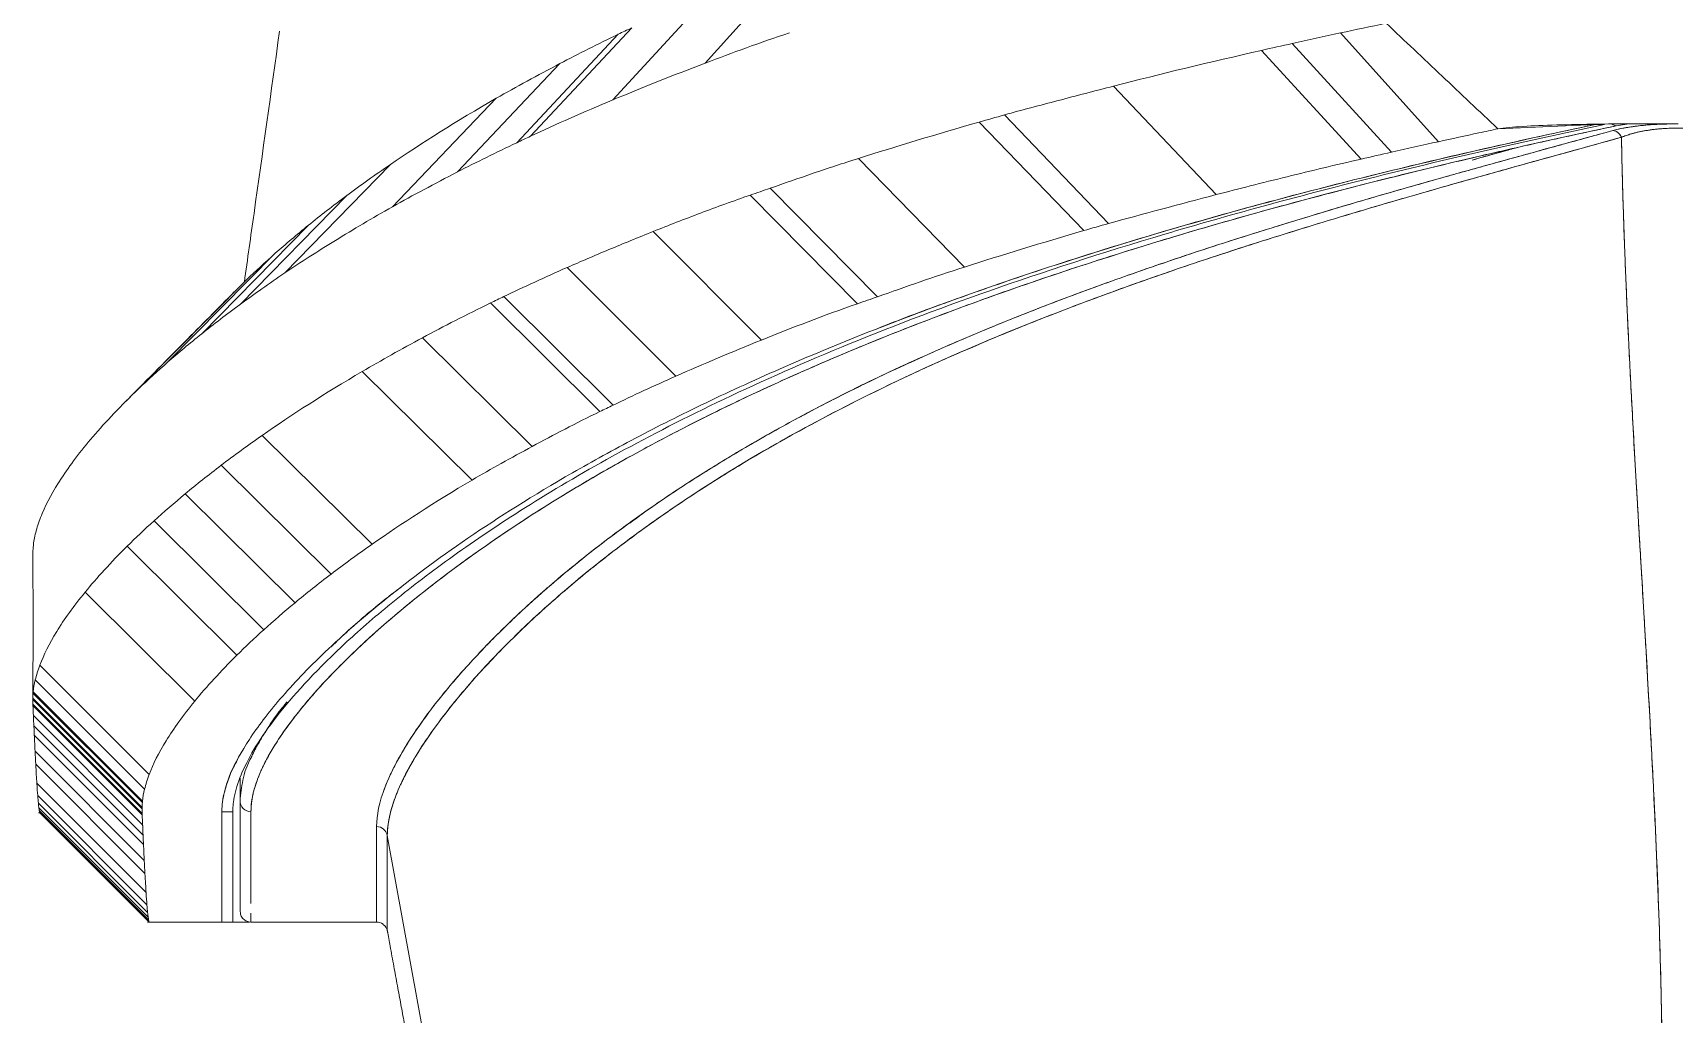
# Model space of a CAD drawing. Header units: millimetres. Extents: x 744 to 5705, y 930 to 4879.
# Drawn here: x 4253.2 to 4478.6, y 3546.9 to 3681.6 of the extents above; entities that cross this region are included whole.
import ezdxf

# ---------------------------------------------------------------- set-up
doc = ezdxf.new("R2010")
doc.units = ezdxf.units.MM
doc.header["$MEASUREMENT"] = 0

msp = doc.modelspace()

# ---------------------------------------------------------------- linework, layer by layer
at = {"color": 7, "linetype": 'Continuous', "lineweight": 15, "true_color": 0xffffff}
for p, q in [((4345.54, 3677.47), (4358.95, 3692.35)), ((4332.83, 3672.41), (4346.51, 3687.29)), ((4319.65, 3666.54), (4333.59, 3681.43)), ((4321.53, 3667.43), (4335.43, 3682.3)), ((4446.25, 3666.68), (4432.76, 3681.61)), ((4435.61, 3664.29), (4421.92, 3679.21)), ((4439.76, 3665.24), (4426.15, 3680.16)), ((4311.49, 3662.52), (4325.57, 3677.4)), ((4302.58, 3657.75), (4316.83, 3672.64)), ((4415.72, 3659.41), (4401.62, 3674.31)), ((4400.91, 3655.44), (4386.62, 3670.36)), ((4397.51, 3654.48), (4383.17, 3669.38)), ((4454.39, 3668.45), (4467.81, 3669.06)), ((4467.81, 3669.05), (4469.03, 3669.05)), ((4470.64, 3668.86), (4472.4, 3669.12)), ((4472.19, 3669.12), (4470.64, 3668.86)), ((4287.79, 3648.66), (4302.29, 3663.56)), ((4381.13, 3649.47), (4366.57, 3664.38)), ((4281.7, 3644.38), (4296.29, 3659.28)), ((4366.46, 3644.44), (4351.72, 3659.35)), ((4369.19, 3645.39), (4354.44, 3660.29)), ((4276.37, 3640.3), (4291.04, 3655.22)), ((4353.26, 3639.45), (4338.39, 3654.36)), ((4271.74, 3636.44), (4286.48, 3651.36)), ((4267.74, 3632.79), (4282.54, 3647.72)), ((4341.51, 3634.5), (4326.56, 3649.41)), ((4332.88, 3630.51), (4317.87, 3645.42)), ((4331.05, 3629.63), (4316.04, 3644.54)), ((4321.78, 3624.85), (4306.71, 3639.76)), ((4313.51, 3620.23), (4298.43, 3635.14)), ((4299.79, 3611.43), (4284.69, 3626.36)), ((4294.14, 3607.31), (4279.04, 3622.25)), ((4289.2, 3603.39), (4274.11, 3618.34)), ((4284.91, 3599.68), (4269.83, 3614.64)), ((4281.22, 3596.19), (4266.14, 3611.15)), ((4275.42, 3589.88), (4260.37, 3604.85)), ((4269.16, 3579.82), (4254.14, 3594.81)), ((4268.24, 3576.15), (4253.23, 3591.15)), ((4268.53, 3577.8), (4253.51, 3592.79)), ((4268.18, 3575.28), (4253.18, 3590.28)), ((4268.18, 3575.09), (4253.18, 3590.09)), ((4268.2, 3574.45), (4253.2, 3589.44)), ((4268.2, 3574.27), (4253.2, 3589.26)), ((4268.22, 3575.95), (4253.21, 3590.94)), ((4268.26, 3572.9), (4253.26, 3587.89)), ((4268.32, 3571.49), (4253.32, 3586.48)), ((4268.38, 3570.21), (4253.38, 3585.21)), ((4268.48, 3568.02), (4253.48, 3583.02)), ((4283.64, 3583.07), (4283.64, 3583)), ((4283.64, 3583), (4283.64, 3583.07)), ((4268.58, 3566.23), (4253.58, 3581.23)), ((4304.21, 3579.42), (4304.34, 3579.77)), ((4304.32, 3579.71), (4304.24, 3579.48)), ((4268.73, 3563.61), (4253.73, 3578.61)), ((4281.64, 3579.31), (4281.64, 3576.37)), ((4268.85, 3561.92), (4253.85, 3576.92)), ((4268.94, 3560.86), (4253.94, 3575.86)), ((4269.02, 3560.21), (4254.02, 3575.21)), ((4281.64, 3561.04), (4281.64, 3576.19)), ((4254.14, 3574.55), (4253.94, 3574.55)), ((4269.07, 3559.84), (4254.07, 3574.84)), ((4269.11, 3559.65), (4254.11, 3574.65)), ((4269.14, 3559.55), (4254.14, 3574.55)), ((4280.64, 3574.7), (4279.14, 3574.7)), ((4280.64, 3574.7), (4280.64, 3559.54)), ((4281.64, 3574.07), (4281.64, 3561.04)), ((4283.14, 3574.7), (4283.14, 3562.08)), ((4301.86, 3571.42), (4325.63, 3440.47)), ((4269.14, 3559.55), (4268.94, 3559.55)), ((4279.14, 3559.55), (4269.14, 3559.55)), ((4278.91, 3559.55), (4279.26, 3559.55)), ((4282.96, 3559.54), (4280.64, 3559.54)), ((4281.64, 3561.04), (4281.69, 3560.76)), ((4282.86, 3559.6), (4283.14, 3559.54)), ((4283.14, 3560.77), (4283.14, 3559.57)), ((4300.39, 3559.54), (4283.14, 3559.54)), ((4301.87, 3558.32), (4301.9, 3558.11))]:
    msp.add_line(p, q, dxfattribs=at)
for centre, radius, start, end in [((4470.79, 3670.02), 1.17, 232.8658, 262.9994), ((4470.79, 3670.02), 1.17, 233.6338, 263.0222), ((4470, 3666.76), 1.46, 20.7777, 82.8137), ((4283.14, 3576.2), 1.5, 180.0267, 270.0267), ((4300.39, 3571.15), 1.5, 10.4644, 90.0158), ((4300.39, 3558.04), 1.5, 53.8921, 89.9996)]:
    msp.add_arc(centre, radius, start, end, dxfattribs=at)
for points, knots in [([(4287.07, 3681.84), (4285.9, 3673.5), (4284.29, 3662.03), (4282.67, 3650.56), (4282.23, 3647.41)], [0, 0, 0, 0, 0.726206, 1, 1, 1, 1]), ([(4439.05, 3682.94), (4441.6, 3680.53), (4444.16, 3678.11), (4446.72, 3675.69), (4449.27, 3673.28), (4451.83, 3670.86), (4454.39, 3668.45)], [0, 0, 0, 0, 0.01077667, 0.01077667, 0.01077667, 0.02155335, 0.02155335, 0.02155335, 0.02155335]), ([(4386.62, 3670.36), (4389.02, 3671.02), (4391.48, 3671.67), (4396.48, 3672.98), (4399.03, 3673.64), (4401.62, 3674.31)], [0, 0, 0, 0, 0.5, 0.5, 1, 1, 1, 1]), ([(4279.14, 3574.7), (4279.14, 3574.7), (4279.14, 3574.7), (4279.14, 3574.7), (4279.14, 3574.84), (4279.14, 3574.98), (4279.15, 3575.12), (4279.16, 3575.41), (4279.19, 3575.7), (4279.23, 3576), (4279.38, 3577.19), (4279.75, 3578.49), (4280.35, 3579.93), (4280.96, 3581.36), (4281.81, 3582.93), (4282.93, 3584.63), (4284.05, 3586.34), (4285.45, 3588.19), (4287.17, 3590.19), (4288.89, 3592.19), (4290.93, 3594.34), (4293.35, 3596.64), (4295.76, 3598.95), (4298.55, 3601.4), (4301.79, 3604.01), (4305.03, 3606.61), (4308.72, 3609.36), (4312.93, 3612.24), (4317.15, 3615.12), (4321.91, 3618.12), (4327.32, 3621.23), (4330.03, 3622.79), (4332.89, 3624.37), (4335.94, 3625.97), (4338.99, 3627.58), (4342.22, 3629.2), (4345.65, 3630.84), (4352.51, 3634.13), (4360.16, 3637.49), (4368.79, 3640.87), (4373.1, 3642.56), (4377.66, 3644.26), (4382.48, 3645.97), (4387.3, 3647.67), (4392.39, 3649.37), (4397.76, 3651.07), (4403.13, 3652.77), (4408.79, 3654.46), (4414.75, 3656.15), (4420.7, 3657.83), (4426.96, 3659.5), (4433.53, 3661.16), (4440.09, 3662.81), (4446.97, 3664.45), (4454.14, 3666.07), (4458.58, 3667.07), (4463.15, 3668.07), (4467.81, 3669.05)], [14.645306, 14.645306, 14.645306, 14.645306, 14.771973, 14.771973, 14.771973, 24.418708, 24.418708, 24.418708, 43.712179, 43.712179, 43.712179, 120.88606, 120.88606, 120.88606, 198.059941, 198.059941, 198.059941, 275.233822, 275.233822, 275.233822, 352.407703, 352.407703, 352.407703, 429.581585, 429.581585, 429.581585, 506.755466, 506.755466, 506.755466, 583.929347, 583.929347, 583.929347, 622.516288, 622.516288, 622.516288, 661.103228, 661.103228, 661.103228, 738.27711, 738.27711, 738.27711, 776.86405, 776.86405, 776.86405, 815.450991, 815.450991, 815.450991, 854.037931, 854.037931, 854.037931, 892.624872, 892.624872, 892.624872, 931.211813, 931.211813, 931.211813, 955.153448, 955.153448, 955.153448, 955.153448]), ([(4469.03, 3669.05), (4463.31, 3667.84), (4457.75, 3666.62), (4446.98, 3664.15), (4441.77, 3662.9), (4426.66, 3659.12), (4417.31, 3656.56), (4399.96, 3651.41), (4391.97, 3648.81), (4377.23, 3643.63), (4370.47, 3641.04), (4358.03, 3635.91), (4352.35, 3633.37), (4341.91, 3628.36), (4337.16, 3625.9), (4328.43, 3621.09), (4324.47, 3618.74), (4317.22, 3614.17), (4313.94, 3611.96), (4307.97, 3607.69), (4305.28, 3605.63), (4300.41, 3601.68), (4298.23, 3599.8), (4292.38, 3594.4), (4289.37, 3591.15), (4284.77, 3585.36), (4283.17, 3582.81), (4281.62, 3579.45), (4281.25, 3578.4), (4280.88, 3576.94), (4280.74, 3576.23), (4280.68, 3575.56), (4280.65, 3575.12), (4280.64, 3574.91), (4280.64, 3574.7)], [0, 0, 0, 0, 0.03125, 0.03125, 0.0625, 0.0625, 0.125, 0.125, 0.1875, 0.1875, 0.25, 0.25, 0.3125, 0.3125, 0.375, 0.375, 0.4375, 0.4375, 0.5, 0.5, 0.5625, 0.5625, 0.625, 0.625, 0.75, 0.75, 0.875, 0.875, 0.9375, 0.9375, 0.96875, 0.984375, 0.984375, 1, 1, 1, 1]), ([(4470.64, 3668.86), (4464.87, 3667.64), (4459.29, 3666.4), (4448.49, 3663.92), (4443.28, 3662.66), (4428.22, 3658.88), (4418.92, 3656.33), (4393.07, 3648.6), (4378.53, 3643.38), (4364.51, 3637.56), (4362.99, 3636.92), (4360.01, 3635.63), (4358.55, 3634.99), (4354.29, 3633.08), (4351.57, 3631.82), (4343.79, 3628.06), (4339.08, 3625.61), (4330.45, 3620.82), (4326.54, 3618.49), (4319.39, 3613.97), (4316.15, 3611.77), (4307.31, 3605.42), (4302.57, 3601.5), (4294.84, 3594.36), (4291.85, 3591.13), (4287.27, 3585.36), (4285.67, 3582.82), (4284.38, 3580.01), (4284.16, 3579.47), (4283.78, 3578.42), (4283.62, 3577.92), (4283.25, 3576.45), (4283.14, 3575.54), (4283.14, 3574.7)], [0, 0, 0, 0, 29.40709, 29.40709, 58.81418, 58.81418, 117.62836, 117.62836, 235.256721, 235.256721, 249.960266, 249.960266, 264.663811, 264.663811, 294.070901, 294.070901, 352.885081, 352.885081, 411.699262, 411.699262, 470.513442, 470.513442, 588.141802, 588.141802, 705.770163, 705.770163, 823.398523, 823.398523, 852.805613, 852.805613, 882.212703, 882.212703, 941.026884, 941.026884, 941.026884, 941.026884]), ([(4470.64, 3668.86), (4470.13, 3668.75), (4469.1, 3668.53), (4467.56, 3668.2), (4466.03, 3667.87), (4464.51, 3667.54), (4463.01, 3667.21), (4461.51, 3666.88), (4460.02, 3666.55), (4458.55, 3666.22), (4457.08, 3665.89), (4455.62, 3665.56), (4454.18, 3665.23), (4452.74, 3664.9), (4448.74, 3663.96), (4442.3, 3662.42), (4433.76, 3660.27), (4425.61, 3658.12), (4417.92, 3655.99), (4410.58, 3653.85), (4401.46, 3651.07), (4390.82, 3647.59), (4379.4, 3643.51), (4369, 3639.46), (4359.78, 3635.58), (4351.35, 3631.74), (4343.84, 3628.07), (4336.97, 3624.46), (4328.76, 3619.87), (4321.66, 3615.47), (4315.5, 3611.31), (4311.33, 3608.32), (4307.51, 3605.42), (4304.08, 3602.66), (4300.95, 3599.98), (4297.23, 3596.61), (4293.23, 3592.61), (4290.11, 3589), (4288.05, 3586.29), (4286.73, 3584.37), (4285.61, 3582.53), (4284.89, 3581.13), (4284.43, 3580.12), (4284.16, 3579.46), (4283.92, 3578.82), (4283.71, 3578.19), (4283.53, 3577.57), (4283.39, 3576.97), (4283.28, 3576.38), (4283.2, 3575.81), (4283.15, 3575.24), (4283.14, 3574.88), (4283.14, 3574.7)], [0, 0, 0, 0, 0.00284, 0.005676, 0.008509, 0.011338, 0.014163, 0.016984, 0.019802, 0.022616, 0.025427, 0.028234, 0.031037, 0.033837, 0.036634, 0.054573, 0.072528, 0.090064, 0.107676, 0.124817, 0.142103, 0.175154, 0.208907, 0.240686, 0.273264, 0.30401, 0.335584, 0.365535, 0.396308, 0.455809, 0.484732, 0.514496, 0.543315, 0.572877, 0.601599, 0.631153, 0.688585, 0.748878, 0.778443, 0.808587, 0.839367, 0.870839, 0.883354, 0.89595, 0.90863, 0.921397, 0.934254, 0.947205, 0.960252, 0.973398, 0.986646, 1, 1, 1, 1]), ([(4300.39, 3572.65), (4300.39, 3574.2), (4300.75, 3576), (4302.38, 3580.21), (4303.65, 3582.62), (4306.42, 3586.79), (4307.49, 3588.27), (4309.35, 3590.63), (4310.02, 3591.45), (4311.43, 3593.12), (4312.19, 3593.98), (4314.6, 3596.63), (4316.4, 3598.5), (4320.46, 3602.42), (4322.71, 3604.47), (4327.77, 3608.76), (4330.57, 3610.99), (4336.83, 3615.61), (4340.29, 3618.01), (4346.07, 3621.71), (4348.1, 3622.96), (4352.38, 3625.49), (4354.64, 3626.77), (4361.74, 3630.65), (4366.95, 3633.28), (4378.46, 3638.59), (4384.78, 3641.27), (4395.2, 3645.31), (4398.83, 3646.65), (4406.43, 3649.35), (4410.39, 3650.7), (4418.63, 3653.39), (4422.92, 3654.74), (4431.79, 3657.43), (4436.36, 3658.78), (4445.75, 3661.47), (4450.56, 3662.81), (4460.31, 3665.51), (4465.25, 3666.85), (4470.18, 3668.21)], [0, 0, 0, 0, 0.125, 0.125, 0.25, 0.25, 0.3125, 0.3125, 0.34375, 0.34375, 0.375, 0.375, 0.4375, 0.4375, 0.5, 0.5, 0.5625, 0.5625, 0.625, 0.625, 0.65625, 0.65625, 0.6875, 0.6875, 0.75, 0.75, 0.8125, 0.8125, 0.84375, 0.84375, 0.875, 0.875, 0.90625, 0.90625, 0.9375, 0.9375, 0.96875, 0.96875, 1, 1, 1, 1]), ([(4301.29, 3577.34), (4301.3, 3577.38), (4301.48, 3577.97), (4302.03, 3579.26), (4302.96, 3581.2), (4304.13, 3583.27), (4305.52, 3585.47), (4307.1, 3587.73), (4308.84, 3590.01), (4310.69, 3592.26), (4312.76, 3594.64), (4314.63, 3596.64), (4316.16, 3598.22), (4317.2, 3599.26), (4318.27, 3600.31), (4319.38, 3601.37), (4320.51, 3602.43), (4321.67, 3603.49), (4322.87, 3604.56), (4324.96, 3606.39), (4328.12, 3609.03), (4332.69, 3612.59), (4337.81, 3616.3), (4343.59, 3620.17), (4350.1, 3624.2), (4357.46, 3628.38), (4365.79, 3632.7), (4374.3, 3636.72), (4382.82, 3640.42), (4391.05, 3643.74), (4400.05, 3647.12), (4409.9, 3650.56), (4419.62, 3653.72), (4429.05, 3656.62), (4437.89, 3659.22), (4445.09, 3661.28), (4450.36, 3662.75), (4453.57, 3663.64), (4456.83, 3664.54), (4460.07, 3665.43), (4463.34, 3666.33), (4466.7, 3667.25), (4468.98, 3667.88), (4470.18, 3668.21)], [0, 0, 0, 0, 0.002552, 0.04301, 0.082879, 0.121659, 0.159448, 0.198168, 0.231457, 0.263806, 0.295284, 0.328878, 0.341886, 0.35473, 0.367415, 0.379943, 0.392319, 0.404545, 0.416625, 0.428562, 0.465821, 0.50227, 0.539621, 0.57697, 0.614692, 0.653215, 0.691616, 0.73098, 0.759403, 0.788179, 0.817256, 0.846856, 0.876988, 0.899125, 0.922024, 0.944831, 0.952592, 0.960519, 0.968071, 0.97608, 0.983711, 0.991444, 1, 1, 1, 1]), ([(4467.81, 3669.06), (4462.68, 3667.95), (4452.4, 3665.74), (4438.06, 3662.34), (4424.55, 3658.89), (4411.92, 3655.4), (4400.23, 3651.9), (4389.39, 3648.4), (4379.45, 3644.92), (4372.7, 3642.44), (4369.44, 3641.13), (4369.03, 3640.96)], [0, 0, 0, 0, 0.123661, 0.247321, 0.370987, 0.49464, 0.618305, 0.739758, 0.861209, 0.98266, 1, 1, 1, 1]), ([(4454.39, 3668.45), (4453.52, 3668.26), (4450.78, 3667.67), (4448.08, 3667.08), (4446.25, 3666.68)], [5.203369, 5.203369, 5.203369, 5.203369, 9.745898, 19.550461, 19.550461, 19.550461, 19.550461]), ([(4454.39, 3668.45), (4455.33, 3668.58), (4456.49, 3668.68), (4459.2, 3668.86), (4460.74, 3668.93), (4464.23, 3669.03), (4466.1, 3669.07), (4470.04, 3669.12), (4472.11, 3669.13), (4475.92, 3669.13), (4477.54, 3669.12), (4479.15, 3669.11)], [0, 0, 0, 0, 3.304912, 3.304912, 6.609825, 6.609825, 9.914737, 9.914737, 13.219649, 13.219649, 15.68621, 15.68621, 15.68621, 15.68621]), ([(4478.01, 3669.11), (4477.44, 3669.1), (4475.91, 3669.07), (4473.75, 3668.87), (4471.67, 3668.58), (4470.68, 3668.33), (4470.18, 3668.21)], [0, 0, 0, 0, 0.167284, 0.449259, 0.723616, 1, 1, 1, 1]), ([(4470.18, 3668.21), (4470.66, 3668.33), (4471.62, 3668.56), (4473.65, 3668.86), (4475.84, 3669.07), (4477.43, 3669.1), (4478.05, 3669.11)], [0, 0, 0, 0, 0.264773, 0.53605, 0.818432, 1, 1, 1, 1]), ([(4470.18, 3668.21), (4470.3, 3668.2), (4470.42, 3668.17), (4470.66, 3668.08), (4470.77, 3668.01), (4470.98, 3667.84), (4471.08, 3667.74), (4471.24, 3667.52), (4471.31, 3667.4), (4471.36, 3667.28)], [0, 0, 0, 0, 0.25, 0.25, 0.5, 0.5, 0.75, 0.75, 1, 1, 1, 1]), ([(4486.95, 3667.28), (4486.94, 3667.28), (4486.93, 3667.29), (4486.92, 3667.29), (4486.9, 3667.3), (4486.86, 3667.32), (4486.77, 3667.36), (4486.69, 3667.39), (4486.53, 3667.45), (4486.42, 3667.49), (4486.07, 3667.61), (4485.83, 3667.69), (4485.3, 3667.84), (4485.02, 3667.91), (4484.42, 3668.05), (4484.1, 3668.11), (4483.44, 3668.23), (4483.09, 3668.28), (4482.37, 3668.37), (4481.99, 3668.42), (4481.21, 3668.48), (4480.81, 3668.51), (4479.99, 3668.54), (4479.57, 3668.55), (4478.75, 3668.55), (4478.34, 3668.54), (4477.52, 3668.51), (4477.12, 3668.48), (4476.34, 3668.42), (4475.96, 3668.38), (4475.23, 3668.28), (4474.88, 3668.23), (4473.88, 3668.05), (4473.29, 3667.92), (4472.49, 3667.69), (4472.24, 3667.61), (4471.89, 3667.49), (4471.78, 3667.45), (4471.62, 3667.39), (4471.54, 3667.36), (4471.45, 3667.32), (4471.41, 3667.3), (4471.39, 3667.29), (4471.38, 3667.29), (4471.37, 3667.28), (4471.36, 3667.28)], [0, 0, 0, 0, 0.001953, 0.001953, 0.003906, 0.007812, 0.015625, 0.03125, 0.03125, 0.0625, 0.0625, 0.125, 0.125, 0.1875, 0.1875, 0.25, 0.25, 0.3125, 0.3125, 0.375, 0.375, 0.4375, 0.4375, 0.5, 0.5, 0.5625, 0.5625, 0.625, 0.625, 0.6875, 0.6875, 0.75, 0.75, 0.875, 0.875, 0.9375, 0.9375, 0.96875, 0.96875, 0.984375, 0.992187, 0.996094, 0.998047, 0.998047, 1, 1, 1, 1]), ([(4486.95, 3667.28), (4486.88, 3667.31), (4486.76, 3667.36), (4486.57, 3667.43), (4486.39, 3667.5), (4486.2, 3667.57), (4486.01, 3667.63), (4485.83, 3667.69), (4485.44, 3667.8), (4484.82, 3667.96), (4483.87, 3668.16), (4482.84, 3668.32), (4481.67, 3668.45), (4480.44, 3668.53), (4479.15, 3668.56), (4477.86, 3668.53), (4476.62, 3668.45), (4475.46, 3668.32), (4474.43, 3668.16), (4473.49, 3667.96), (4472.82, 3667.79), (4472.34, 3667.64), (4472.01, 3667.53), (4471.68, 3667.41), (4471.47, 3667.33), (4471.36, 3667.28)], [0, 0, 0, 0, 0.019671, 0.038592, 0.056742, 0.074102, 0.090654, 0.106378, 0.12126, 0.187109, 0.246578, 0.312271, 0.373368, 0.437831, 0.500446, 0.563008, 0.627465, 0.688485, 0.754169, 0.813275, 0.878747, 0.90534, 0.934479, 0.966066, 1, 1, 1, 1]), ([(4301.86, 3571.42), (4301.86, 3572.98), (4302.23, 3574.78), (4303.85, 3579), (4305.12, 3581.41), (4307.89, 3585.58), (4308.96, 3587.07), (4310.82, 3589.43), (4311.48, 3590.25), (4312.9, 3591.92), (4313.65, 3592.79), (4316.06, 3595.44), (4317.86, 3597.31), (4321.91, 3601.24), (4324.17, 3603.29), (4329.22, 3607.59), (4332.02, 3609.82), (4338.26, 3614.46), (4341.72, 3616.86), (4347.49, 3620.57), (4349.52, 3621.82), (4353.79, 3624.36), (4356.04, 3625.65), (4363.14, 3629.54), (4368.33, 3632.18), (4379.82, 3637.51), (4386.12, 3640.2), (4396.52, 3644.25), (4400.15, 3645.61), (4407.72, 3648.32), (4411.68, 3649.67), (4419.9, 3652.38), (4424.17, 3653.73), (4433.02, 3656.44), (4437.59, 3657.79), (4446.96, 3660.5), (4451.76, 3661.85), (4461.5, 3664.56), (4466.43, 3665.92), (4471.36, 3667.28)], [0, 0, 0, 0, 0.125, 0.125, 0.25, 0.25, 0.3125, 0.3125, 0.34375, 0.34375, 0.375, 0.375, 0.4375, 0.4375, 0.5, 0.5, 0.5625, 0.5625, 0.625, 0.625, 0.65625, 0.65625, 0.6875, 0.6875, 0.75, 0.75, 0.8125, 0.8125, 0.84375, 0.84375, 0.875, 0.875, 0.90625, 0.90625, 0.9375, 0.9375, 0.96875, 0.96875, 1, 1, 1, 1]), ([(4471.36, 3667.28), (4468.75, 3666.56), (4462.86, 3664.94), (4453.08, 3662.23), (4442.87, 3659.34), (4433.02, 3656.45), (4424.14, 3653.73), (4415.17, 3650.85), (4406.18, 3647.79), (4397.27, 3644.55), (4388.89, 3641.29), (4381.04, 3638.01), (4370.56, 3633.3), (4357.98, 3626.93), (4347.25, 3620.52), (4339.76, 3615.5), (4335.61, 3612.51), (4331.14, 3609.12), (4327.23, 3605.94), (4322.27, 3601.59), (4318.39, 3597.87), (4314.49, 3593.77), (4311.52, 3590.34), (4308.91, 3587.01), (4307.49, 3584.99), (4306.77, 3583.9), (4306.59, 3583.62), (4306.39, 3583.31), (4306.18, 3582.97), (4305.95, 3582.61), (4305.72, 3582.23), (4305.47, 3581.82), (4305.22, 3581.39), (4304.97, 3580.94), (4304.71, 3580.46), (4304.45, 3579.97), (4304.19, 3579.46), (4303.93, 3578.94), (4303.68, 3578.4), (4303.43, 3577.85), (4303.2, 3577.29), (4302.97, 3576.72), (4302.76, 3576.14), (4302.57, 3575.56), (4302.39, 3574.97), (4302.24, 3574.37), (4302.11, 3573.78), (4302, 3573.18), (4301.92, 3572.59), (4301.87, 3572), (4301.87, 3571.61), (4301.86, 3571.42)], [0, 0, 0, 0, 0.016568, 0.037398, 0.062473, 0.083263, 0.104034, 0.124795, 0.149273, 0.173983, 0.198943, 0.22417, 0.249682, 0.308298, 0.374844, 0.407471, 0.437354, 0.454193, 0.499939, 0.527367, 0.583393, 0.617441, 0.66672, 0.708362, 0.75, 0.753797, 0.75806, 0.762787, 0.76798, 0.773637, 0.779759, 0.786347, 0.7934, 0.800917, 0.8089, 0.817349, 0.826263, 0.835642, 0.845487, 0.855797, 0.866574, 0.877816, 0.889525, 0.9017, 0.914341, 0.92745, 0.941025, 0.955067, 0.969577, 0.984555, 1, 1, 1, 1]), ([(4450.84, 3664.15), (4451.25, 3664.27), (4452.47, 3664.61), (4454.5, 3665.18), (4456.13, 3665.63), (4456.94, 3665.85)], [0, 0, 0, 0, 0.203567, 0.606203, 1, 1, 1, 1]), ([(4456.94, 3665.85), (4456.34, 3665.68), (4454.29, 3665.12), (4452.26, 3664.55), (4450.84, 3664.15)], [0, 0, 0, 0, 0.295353, 1, 1, 1, 1]), ([(4476.99, 3534.43), (4476.99, 3535.55), (4476.98, 3538.35), (4476.95, 3542.54), (4476.87, 3547.02), (4476.69, 3555.35), (4476.35, 3565.35), (4475.8, 3577.28), (4475.35, 3585.99), (4474.96, 3592.9), (4474.69, 3597.63), (4474.5, 3601), (4474.26, 3604.96), (4473.94, 3610.46), (4473.55, 3617.05), (4473.17, 3623.64), (4472.87, 3629.14), (4472.53, 3635.45), (4472.19, 3642.55), (4471.89, 3649.51), (4471.69, 3655), (4471.55, 3659.22), (4471.44, 3663.31), (4471.39, 3665.97), (4471.36, 3667.28)], [0, 0, 0, 0, 0.026096, 0.065069, 0.097001, 0.129465, 0.256447, 0.324945, 0.399185, 0.452226, 0.480009, 0.505076, 0.527491, 0.568458, 0.627937, 0.674547, 0.71549, 0.75078, 0.815563, 0.87446, 0.907349, 0.939232, 0.970115, 1, 1, 1, 1]), ([(4471.36, 3667.28), (4471.38, 3666.58), (4471.4, 3665.16), (4471.45, 3663.04), (4471.51, 3660.91), (4471.57, 3658.78), (4471.64, 3656.64), (4471.71, 3654.5), (4471.79, 3652.36), (4471.87, 3650.21), (4471.95, 3648.06), (4472.05, 3645.91), (4472.14, 3643.75), (4472.24, 3641.6), (4472.34, 3639.44), (4472.45, 3637.27), (4472.56, 3635.11), (4472.67, 3632.94), (4472.78, 3630.78), (4472.9, 3628.61), (4473.02, 3626.44), (4473.14, 3624.27), (4473.26, 3622.1), (4473.39, 3619.93), (4473.51, 3617.75), (4473.64, 3615.58), (4473.77, 3613.41), (4473.89, 3611.24), (4474.02, 3609.07), (4474.15, 3606.9), (4474.28, 3604.73), (4474.41, 3602.56), (4474.95, 3593.19), (4475.79, 3578.38), (4476.56, 3560.05), (4476.89, 3546.98), (4476.98, 3539.03), (4476.99, 3535.41), (4476.99, 3534.43)], [0, 0, 0, 0, 0.016107, 0.032216, 0.048328, 0.064444, 0.080562, 0.096684, 0.112808, 0.128935, 0.145066, 0.161199, 0.177334, 0.193472, 0.209613, 0.225755, 0.2419, 0.258046, 0.274194, 0.290344, 0.306495, 0.322647, 0.3388, 0.354953, 0.371108, 0.387262, 0.403416, 0.419571, 0.435725, 0.451878, 0.46803, 0.484182, 0.500332, 0.677574, 0.816038, 0.915868, 0.977174, 1, 1, 1, 1]), ([(4354.44, 3660.29), (4356.38, 3660.97), (4358.35, 3661.66), (4362.39, 3663.03), (4364.46, 3663.71), (4366.57, 3664.38)], [0, 0, 0, 0, 0.5, 0.5, 1, 1, 1, 1]), ([(4435.61, 3664.29), (4432.14, 3663.49), (4427, 3662.27), (4420.44, 3660.63), (4417.25, 3659.81), (4415.72, 3659.41)], [38.988695, 38.988695, 38.988695, 38.988695, 58.40533, 68.421067, 77.841829, 77.841829, 77.841829, 77.841829]), ([(4338.39, 3654.36), (4340.49, 3655.19), (4342.64, 3656.04), (4347.08, 3657.71), (4349.37, 3658.53), (4351.72, 3659.35)], [0, 0, 0, 0, 0.5, 0.5, 1, 1, 1, 1]), ([(4287.79, 3648.66), (4289.96, 3650.12), (4292.27, 3651.61), (4297.19, 3654.64), (4299.8, 3656.18), (4302.58, 3657.75)], [0, 0, 0, 0, 0.5, 0.5, 1, 1, 1, 1]), ([(4326.56, 3649.41), (4328.42, 3650.22), (4330.33, 3651.04), (4334.28, 3652.69), (4336.3, 3653.52), (4338.39, 3654.36)], [0, 0, 0, 0, 0.5, 0.5, 1, 1, 1, 1]), ([(4280.85, 3646.06), (4278.57, 3643.76), (4273.51, 3638.66), (4268.46, 3633.57), (4265.69, 3630.78)], [0, 0, 0, 0, 0.452144, 1, 1, 1, 1]), ([(4254.47, 3615.65), (4255.1, 3617.12), (4255.97, 3618.73), (4258.26, 3622.24), (4259.68, 3624.14), (4261.44, 3626.18)], [0, 0, 0, 0, 0.5, 0.5, 1, 1, 1, 1]), ([(4336.36, 3615.2), (4336.23, 3615.11), (4335.83, 3614.81), (4335.45, 3614.52), (4335.19, 3614.32)], [0, 0, 0, 0, 0.311683, 1, 1, 1, 1]), ([(4335.82, 3614.79), (4335.9, 3614.86), (4336.1, 3615.01), (4336.32, 3615.18), (4336.46, 3615.27)], [0, 0, 0, 0, 0.388546, 1, 1, 1, 1]), ([(4253.27, 3611.39), (4253.24, 3611.16), (4253.22, 3610.93), (4253.21, 3610.7), (4253.2, 3610.63), (4253.2, 3610.57), (4253.2, 3610.51)], [935.435184, 935.435184, 935.435184, 935.435184, 950.430136, 950.430136, 950.430136, 954.646393, 954.646393, 954.646393, 954.646393]), ([(4253.19, 3609.9), (4253.19, 3609.48), (4253.19, 3608.57), (4253.2, 3607.14), (4253.2, 3605.7), (4253.21, 3604.35), (4253.21, 3603.3), (4253.21, 3602.41), (4253.21, 3601.78), (4253.21, 3601.11), (4253.21, 3600.43), (4253.21, 3599.76), (4253.21, 3598.81), (4253.21, 3597.67), (4253.21, 3596.37), (4253.2, 3594.88), (4253.2, 3593.24), (4253.19, 3591.52), (4253.19, 3590.4), (4253.18, 3589.85)], [0, 0, 0, 0, 0.098023, 0.2150591, 0.3186247, 0.3837573, 0.4357664, 0.4565809, 0.4741581, 0.4893044, 0.5035719, 0.5185886, 0.5355228, 0.5771931, 0.6300981, 0.6932665, 0.7904284, 0.8980247, 1, 1, 1, 1]), ([(4254.14, 3594.81), (4254.67, 3596.21), (4255.43, 3597.75), (4257.48, 3601.09), (4258.77, 3602.9), (4260.37, 3604.85)], [0, 0, 0, 0, 0.5, 0.5, 1, 1, 1, 1]), ([(4303.83, 3605.58), (4303.26, 3605.15), (4300.45, 3603.04), (4297.23, 3600.27), (4294.93, 3598.09), (4294.14, 3597.34)], [0, 0, 0, 0, 0.1420343, 0.7070873, 1, 1, 1, 1]), ([(4275.42, 3589.88), (4273.82, 3587.92), (4272.52, 3586.11), (4270.46, 3582.77), (4269.69, 3581.23), (4269.16, 3579.82)], [0, 0, 0, 0, 0.5, 0.5, 1, 1, 1, 1]), ([(4283.26, 3582.32), (4283.3, 3582.4), (4283.57, 3583.02), (4284.13, 3584.03), (4284.88, 3585.29), (4285.54, 3586.31), (4286.24, 3587.33), (4287, 3588.37), (4287.6, 3589.17), (4287.98, 3589.64), (4288.07, 3589.75)], [0, 0, 0, 0, 0.03813, 0.293643, 0.433029, 0.569527, 0.703137, 0.833859, 0.961692, 1, 1, 1, 1]), ([(4288.1, 3589.76), (4287.96, 3589.59), (4286.82, 3588.24), (4285.81, 3586.83), (4285.19, 3585.73), (4285.1, 3585.57)], [0, 0, 0, 0, 0.110021, 0.8730439, 1, 1, 1, 1]), ([(4253.26, 3587.89), (4253.26, 3587.84), (4253.27, 3587.79), (4253.27, 3587.74), (4253.29, 3587.3), (4253.3, 3586.88), (4253.32, 3586.48)], [994.166741, 994.166741, 994.166741, 994.166741, 998.189879, 998.189879, 998.189879, 1032.382564, 1032.382564, 1032.382564, 1032.382564]), ([(4253.32, 3586.48), (4253.32, 3586.44), (4253.33, 3586.39), (4253.33, 3586.35), (4253.35, 3585.95), (4253.36, 3585.57), (4253.38, 3585.21)], [1032.382564, 1032.382564, 1032.382564, 1032.382564, 1036.262888, 1036.262888, 1036.262888, 1070.602528, 1070.602528, 1070.602528, 1070.602528]), ([(4283.25, 3582.32), (4283.25, 3582.31), (4282.53, 3581.05), (4281.92, 3578.96), (4281.73, 3577.12), (4281.64, 3576.19)], [0, 0, 0, 0, 0.003089, 0.501519, 1, 1, 1, 1]), ([(4281.31, 3581.81), (4281.11, 3581.47), (4280.24, 3579.97), (4279.52, 3577.75), (4279.14, 3575.76), (4279.15, 3574.88), (4279.15, 3574.76)], [0, 0, 0, 0, 0.11868, 0.527652, 0.936593, 1, 1, 1, 1]), ([(4279.14, 3559.54), (4279.14, 3559.54), (4279.14, 3559.56), (4279.14, 3559.78), (4279.14, 3559.89), (4279.14, 3560.22), (4279.14, 3560.44), (4279.14, 3561.08), (4279.14, 3561.5), (4279.14, 3562.65), (4279.14, 3563.38), (4279.14, 3565.37), (4279.14, 3566.61), (4279.14, 3569.1), (4279.14, 3570.03), (4279.14, 3571.63), (4279.14, 3572.47), (4279.14, 3573.55), (4279.14, 3574.03), (4279.14, 3574.36), (4279.14, 3574.53), (4279.14, 3574.7)], [0, 0, 0, 0, 0.25, 0.25, 0.375, 0.375, 0.5, 0.5, 0.625, 0.625, 0.75, 0.75, 0.875, 0.875, 0.9375, 0.9375, 0.96875, 0.984375, 0.992188, 0.992188, 1, 1, 1, 1]), ([(4280.64, 3559.54), (4280.64, 3559.54), (4280.64, 3559.55), (4280.64, 3559.63), (4280.64, 3559.71), (4280.64, 3559.99), (4280.64, 3560.21), (4280.64, 3560.6), (4280.64, 3560.64), (4280.64, 3560.72), (4280.64, 3560.74), (4280.64, 3560.77), (4280.64, 3560.77), (4280.64, 3560.77), (4280.64, 3560.77), (4280.64, 3560.77), (4280.64, 3560.77), (4280.64, 3560.77), (4280.64, 3560.77), (4280.64, 3560.77), (4280.64, 3560.78), (4280.64, 3560.79), (4280.64, 3560.8), (4280.64, 3560.86), (4280.64, 3560.94), (4280.64, 3561.03), (4280.64, 3561.07), (4280.64, 3561.09), (4280.64, 3561.1), (4280.64, 3561.1), (4280.64, 3561.1), (4280.64, 3561.1), (4280.64, 3561.1), (4280.64, 3561.1), (4280.64, 3561.1), (4280.64, 3561.1), (4280.64, 3561.11), (4280.64, 3561.11), (4280.64, 3561.17), (4280.64, 3561.26), (4280.64, 3561.43), (4280.64, 3561.45), (4280.64, 3561.48), (4280.64, 3561.48), (4280.64, 3561.49), (4280.64, 3561.49), (4280.64, 3561.49), (4280.64, 3561.49), (4280.64, 3561.49), (4280.64, 3561.49), (4280.64, 3561.5), (4280.64, 3561.55), (4280.64, 3561.67), (4280.64, 3561.79), (4280.64, 3562), (4280.64, 3562.13), (4280.64, 3562.31), (4280.64, 3562.36), (4280.64, 3562.42), (4280.64, 3562.43), (4280.64, 3562.43), (4280.64, 3562.43), (4280.64, 3562.43), (4280.64, 3562.43), (4280.64, 3562.43), (4280.64, 3562.44), (4280.64, 3562.44), (4280.64, 3562.44), (4280.64, 3562.47), (4280.64, 3562.53), (4280.64, 3562.74), (4280.64, 3563.02), (4280.64, 3563.33), (4280.64, 3563.49), (4280.64, 3563.57), (4280.64, 3563.61), (4280.64, 3563.63), (4280.64, 3563.64), (4280.64, 3563.64), (4280.64, 3563.64), (4280.64, 3563.64), (4280.64, 3563.64), (4280.64, 3563.64), (4280.64, 3563.65), (4280.64, 3564), (4280.64, 3564.4), (4280.64, 3564.92), (4280.64, 3565.01), (4280.64, 3565.1), (4280.64, 3565.13), (4280.64, 3565.14), (4280.64, 3565.14), (4280.64, 3565.14), (4280.64, 3565.14), (4280.64, 3565.14), (4280.64, 3565.15), (4280.64, 3565.16), (4280.64, 3565.18), (4280.64, 3565.32), (4280.64, 3565.45), (4280.64, 3565.82), (4280.64, 3566.07), (4280.64, 3566.46), (4280.64, 3566.66), (4280.64, 3566.87), (4280.64, 3566.95), (4280.64, 3566.96), (4280.64, 3566.96), (4280.64, 3566.96), (4280.64, 3566.96), (4280.64, 3566.97), (4280.64, 3566.97), (4280.64, 3566.97), (4280.64, 3566.98), (4280.64, 3567), (4280.64, 3567.08), (4280.64, 3567.49), (4280.64, 3567.86), (4280.64, 3568.47), (4280.64, 3568.75), (4280.64, 3569.03), (4280.64, 3569.08), (4280.64, 3569.13), (4280.64, 3569.14), (4280.64, 3569.14), (4280.64, 3569.14), (4280.64, 3569.14), (4280.64, 3569.14), (4280.64, 3569.15), (4280.64, 3569.15), (4280.64, 3569.16), (4280.64, 3569.19), (4280.64, 3569.32), (4280.64, 3569.67), (4280.64, 3569.98), (4280.64, 3570.58), (4280.64, 3570.94), (4280.64, 3571.39), (4280.64, 3571.52), (4280.64, 3571.66), (4280.64, 3571.68), (4280.64, 3571.7), (4280.64, 3571.71), (4280.64, 3571.71), (4280.64, 3571.71), (4280.64, 3571.72), (4280.64, 3571.73), (4280.64, 3571.78), (4280.64, 3571.93), (4280.64, 3572.84), (4280.64, 3573.79), (4280.64, 3574.7)], [0, 0, 0, 0, 0.125, 0.125, 0.25, 0.25, 0.375, 0.375, 0.390625, 0.390625, 0.398438, 0.398438, 0.398926, 0.39917, 0.39917, 0.3992, 0.3992, 0.399231, 0.399231, 0.399292, 0.399414, 0.400391, 0.402344, 0.40625, 0.421875, 0.429688, 0.433594, 0.435547, 0.436523, 0.436646, 0.436707, 0.436737, 0.436737, 0.436752, 0.436752, 0.436768, 0.436768, 0.437012, 0.4375, 0.46875, 0.46875, 0.472656, 0.473633, 0.474121, 0.474243, 0.474243, 0.474304, 0.474304, 0.474365, 0.474365, 0.474609, 0.476563, 0.484375, 0.5, 0.5, 0.53125, 0.53125, 0.546875, 0.546875, 0.548828, 0.549316, 0.549377, 0.549377, 0.549408, 0.549408, 0.549438, 0.549561, 0.549805, 0.550781, 0.554688, 0.5625, 0.59375, 0.609375, 0.617188, 0.621094, 0.623047, 0.624023, 0.624268, 0.62439, 0.62439, 0.624512, 0.624512, 0.624756, 0.624756, 0.625, 0.6875, 0.6875, 0.695313, 0.699219, 0.699219, 0.699463, 0.699463, 0.699585, 0.699585, 0.699707, 0.699707, 0.700195, 0.701172, 0.703125, 0.71875, 0.71875, 0.75, 0.75, 0.765625, 0.773438, 0.774414, 0.774658, 0.774658, 0.774689, 0.774689, 0.774719, 0.774719, 0.77478, 0.774902, 0.775391, 0.777344, 0.78125, 0.8125, 0.8125, 0.84375, 0.84375, 0.847656, 0.849609, 0.849731, 0.849792, 0.849792, 0.849808, 0.849808, 0.849823, 0.849854, 0.850098, 0.850586, 0.851563, 0.859375, 0.875, 0.875, 0.90625, 0.90625, 0.921875, 0.921875, 0.923828, 0.924805, 0.924805, 0.924927, 0.924927, 0.925049, 0.925293, 0.925781, 0.929688, 0.9375, 1, 1, 1, 1]), ([(4283.14, 3565.59), (4283.14, 3566.17), (4283.14, 3567.49), (4283.14, 3570.34), (4283.14, 3573.24), (4283.14, 3574.7)], [0, 0, 0, 0, 0.2873253, 0.6436424, 1, 1, 1, 1]), ([(4268.26, 3572.9), (4268.26, 3572.84), (4268.26, 3572.79), (4268.27, 3572.74), (4268.29, 3572.3), (4268.3, 3571.89), (4268.32, 3571.49)], [994.166741, 994.166741, 994.166741, 994.166741, 998.189879, 998.189879, 998.189879, 1032.382564, 1032.382564, 1032.382564, 1032.382564]), ([(4268.32, 3571.49), (4268.32, 3571.44), (4268.33, 3571.4), (4268.33, 3571.35), (4268.35, 3570.96), (4268.36, 3570.58), (4268.38, 3570.21)], [1032.382564, 1032.382564, 1032.382564, 1032.382564, 1036.262888, 1036.262888, 1036.262888, 1070.602528, 1070.602528, 1070.602528, 1070.602528]), ([(4279.14, 3559.55), (4279.14, 3559.55), (4279.14, 3559.57), (4279.14, 3559.69), (4279.14, 3559.75), (4279.14, 3559.93), (4279.14, 3560.04), (4279.14, 3560.37), (4279.14, 3560.57), (4279.14, 3561.12), (4279.14, 3561.46), (4279.14, 3562.34), (4279.14, 3562.88), (4279.14, 3564.27), (4279.14, 3565.11), (4279.14, 3566.69), (4279.14, 3567.28), (4279.14, 3568.58), (4279.14, 3569.3), (4279.14, 3570.49), (4279.14, 3570.91), (4279.14, 3571.79), (4279.14, 3572.26), (4279.14, 3572.76), (4279.14, 3572.78), (4279.14, 3572.8)], [0, 0, 0, 0, 306.219456, 306.219456, 459.329184, 459.329184, 612.438912, 612.438912, 765.548641, 765.548641, 918.658369, 918.658369, 1071.768097, 1071.768097, 1224.877825, 1224.877825, 1301.432689, 1301.432689, 1377.987553, 1377.987553, 1416.264985, 1416.264985, 1454.542417, 1454.542417, 1456.160889, 1456.160889, 1456.160889, 1456.160889]), ([(4300.39, 3572.65), (4300.39, 3571.31), (4300.39, 3568.62), (4300.39, 3565.94), (4300.39, 3563.92), (4300.39, 3562.48), (4300.39, 3561.47), (4300.39, 3560.9), (4300.39, 3560.7), (4300.39, 3560.66)], [0, 0, 0, 0, 0.159992, 0.319986, 0.479988, 0.63999, 0.799993, 0.959998, 1, 1, 1, 1]), ([(4300.39, 3559.57), (4300.39, 3559.57), (4300.39, 3559.58), (4300.39, 3559.61), (4300.39, 3559.64), (4300.39, 3559.69), (4300.39, 3559.76), (4300.39, 3559.85), (4300.39, 3559.97), (4300.39, 3560.14), (4300.39, 3560.35), (4300.39, 3560.61), (4300.39, 3560.96), (4300.39, 3561.43), (4300.39, 3562.05), (4300.39, 3562.84), (4300.39, 3563.8), (4300.39, 3564.99), (4300.39, 3566.41), (4300.39, 3568.12), (4300.39, 3570.12), (4300.39, 3571.81), (4300.39, 3572.65)], [0, 0, 0, 0, 0.02722, 0.064131, 0.101981, 0.14068, 0.180136, 0.227968, 0.27659, 0.32585, 0.375599, 0.425693, 0.475993, 0.536438, 0.596779, 0.656826, 0.716412, 0.775403, 0.832662, 0.889188, 0.944959, 1, 1, 1, 1]), ([(4301.86, 3571.42), (4301.86, 3570.94), (4301.86, 3569.97), (4301.86, 3568.67), (4301.86, 3567.46), (4301.86, 3566.35), (4301.86, 3565.33), (4301.86, 3564.56), (4301.86, 3563.98), (4301.86, 3563.57), (4301.86, 3563.19), (4301.86, 3562.85), (4301.86, 3562.51), (4301.86, 3562.18), (4301.86, 3561.92), (4301.86, 3561.77), (4301.86, 3561.7), (4301.86, 3561.68), (4301.86, 3561.66), (4301.86, 3561.65), (4301.86, 3561.63), (4301.86, 3561.61), (4301.86, 3561.59), (4301.86, 3561.54), (4301.86, 3561.49), (4301.86, 3561.42), (4301.86, 3561.35), (4301.86, 3561.26), (4301.86, 3561.17), (4301.86, 3561.09), (4301.86, 3561.01), (4301.86, 3560.94), (4301.86, 3560.9), (4301.86, 3560.87), (4301.86, 3560.86), (4301.86, 3560.84), (4301.86, 3560.82), (4301.86, 3560.74), (4301.86, 3560.59), (4301.86, 3560.43), (4301.86, 3560.32), (4301.86, 3560.24), (4301.86, 3560.16), (4301.86, 3560.07), (4301.86, 3559.99), (4301.86, 3559.88), (4301.86, 3559.74), (4301.86, 3559.59), (4301.86, 3559.46), (4301.86, 3559.34), (4301.86, 3559.23), (4301.86, 3559.13), (4301.86, 3559.05), (4301.86, 3558.98), (4301.86, 3558.91), (4301.86, 3558.86), (4301.86, 3558.81), (4301.86, 3558.76), (4301.86, 3558.73), (4301.86, 3558.69), (4301.86, 3558.67), (4301.86, 3558.64), (4301.86, 3558.62), (4301.86, 3558.6), (4301.86, 3558.59), (4301.86, 3558.57), (4301.86, 3558.57), (4301.86, 3558.56), (4301.86, 3558.56), (4301.86, 3558.55), (4301.86, 3558.55), (4301.86, 3558.54), (4301.86, 3558.52), (4301.86, 3558.49), (4301.86, 3558.44), (4301.86, 3558.38), (4301.87, 3558.34), (4301.87, 3558.32), (4301.87, 3558.32), (4301.87, 3558.32)], [0, 0, 0, 0, 0.028431, 0.057596, 0.087547, 0.118335, 0.15001, 0.182624, 0.20024, 0.217278, 0.233384, 0.249723, 0.26616, 0.283834, 0.301784, 0.310733, 0.312145, 0.313559, 0.314975, 0.315942, 0.316278, 0.317613, 0.319451, 0.321793, 0.325392, 0.329775, 0.33495, 0.340928, 0.34772, 0.353227, 0.359185, 0.365601, 0.368249, 0.369729, 0.371112, 0.372499, 0.373892, 0.37529, 0.392731, 0.410966, 0.417226, 0.424587, 0.433511, 0.442356, 0.451122, 0.459806, 0.479933, 0.499556, 0.518919, 0.537697, 0.555859, 0.573372, 0.590207, 0.606332, 0.62172, 0.636342, 0.649503, 0.661926, 0.673591, 0.684477, 0.694568, 0.703844, 0.711831, 0.719068, 0.725545, 0.731251, 0.736178, 0.737039, 0.739226, 0.741413, 0.743601, 0.745791, 0.754403, 0.76982, 0.797474, 0.847217, 0.915162, 0.983723, 1, 1, 1, 1]), ([(4301.86, 3566.02), (4301.86, 3566.56), (4301.86, 3567.22), (4301.86, 3568.24), (4301.86, 3568.42)], [0, 0, 0, 0, 0.824467, 1, 1, 1, 1]), ([(4280.64, 3559.54), (4280.39, 3559.54), (4279.71, 3559.54), (4279.23, 3559.54), (4279.16, 3559.54), (4279.14, 3559.54)], [0, 0, 0, 0, 0.26347, 0.718247, 1, 1, 1, 1]), ([(4279.66, 3559.55), (4280.1, 3559.55), (4280.89, 3559.55), (4282.17, 3559.55), (4282.8, 3559.55), (4282.81, 3559.55)], [0, 0, 0, 0, 0.554158, 0.990935, 1, 1, 1, 1]), ([(4301.24, 3559.22), (4301.35, 3559.15), (4301.74, 3558.9), (4301.81, 3558.56), (4301.87, 3558.32)], [0, 0, 0, 0, 0.29286, 1, 1, 1, 1]), ([(4301.87, 3558.32), (4301.99, 3557.63), (4302.29, 3556.04), (4302.75, 3553.54), (4303.24, 3550.87), (4303.72, 3548.29), (4304.18, 3545.81), (4304.62, 3543.42), (4305.05, 3541.06), (4305.48, 3538.73), (4305.9, 3536.44), (4306.31, 3534.26), (4306.69, 3532.2), (4307.05, 3530.22), (4307.4, 3528.33), (4307.73, 3526.53), (4308.04, 3524.86), (4308.35, 3523.18), (4308.66, 3521.46), (4309.07, 3519.23), (4309.61, 3516.32), (4310.29, 3512.61), (4311.04, 3508.53), (4311.85, 3504.11), (4312.7, 3499.5), (4313.58, 3494.7), (4314.48, 3489.83), (4315.37, 3484.95), (4316.27, 3480.05), (4317.17, 3475.15), (4318.19, 3469.64), (4319.36, 3463.24), (4320.74, 3455.74), (4322.27, 3447.38), (4323.91, 3438.44), (4325.06, 3432.19), (4325.63, 3429.08)], [0, 0, 0, 0, 0.038786, 0.089147, 0.136633, 0.181305, 0.223218, 0.262427, 0.298981, 0.336178, 0.370276, 0.401328, 0.429382, 0.454481, 0.47792, 0.498126, 0.515141, 0.529223, 0.543145, 0.557742, 0.582038, 0.607991, 0.63559, 0.66346, 0.692686, 0.721136, 0.74807, 0.77353, 0.797564, 0.820221, 0.841555, 0.868869, 0.898668, 0.930947, 0.965698, 1, 1, 1, 1])]:
    msp.add_open_spline(points, degree=3, knots=knots, dxfattribs=at)
for points in [[(4325.57, 3677.4), (4328.12, 3678.74), (4330.79, 3680.08), (4333.59, 3681.43)], [(4333.59, 3681.43), (4334.2, 3681.72), (4334.81, 3682.01), (4335.43, 3682.3)], [(4345.54, 3677.47), (4349.21, 3678.87), (4353.05, 3680.26), (4357.08, 3681.62)], [(4426.15, 3680.16), (4428.33, 3680.65), (4430.53, 3681.13), (4432.76, 3681.61)], [(4432.76, 3681.61), (4434.83, 3682.05), (4436.93, 3682.49), (4439.05, 3682.94)], [(4401.62, 3674.31), (4408.08, 3675.98), (4414.84, 3677.6), (4421.92, 3679.21)], [(4426.15, 3680.16), (4424.73, 3679.85), (4423.32, 3679.53), (4421.92, 3679.21)], [(4316.83, 3672.64), (4319.59, 3674.21), (4322.47, 3675.78), (4325.57, 3677.4)], [(4332.83, 3672.41), (4336.83, 3674.09), (4341.06, 3675.77), (4345.54, 3677.47)], [(4302.29, 3663.56), (4306.55, 3666.47), (4311.35, 3669.5), (4316.83, 3672.64)], [(4321.53, 3667.43), (4325.08, 3669.08), (4328.84, 3670.75), (4332.83, 3672.41)], [(4386.62, 3670.36), (4385.46, 3670.03), (4384.31, 3669.71), (4383.17, 3669.38)], [(4366.57, 3664.38), (4371.82, 3666.04), (4377.34, 3667.71), (4383.17, 3669.38)], [(4311.49, 3662.52), (4314.08, 3663.86), (4316.8, 3665.2), (4319.65, 3666.54)], [(4319.65, 3666.54), (4320.27, 3666.84), (4320.9, 3667.13), (4321.53, 3667.43)], [(4446.25, 3666.68), (4444.06, 3666.21), (4441.9, 3665.73), (4439.76, 3665.24)], [(4296.29, 3659.28), (4298.17, 3660.68), (4300.16, 3662.1), (4302.29, 3663.56)], [(4439.76, 3665.24), (4438.37, 3664.93), (4436.99, 3664.61), (4435.61, 3664.29)], [(4302.58, 3657.75), (4305.38, 3659.32), (4308.34, 3660.89), (4311.49, 3662.52)], [(4291.04, 3655.22), (4292.68, 3656.54), (4294.42, 3657.89), (4296.29, 3659.28)], [(4354.44, 3660.29), (4353.52, 3659.97), (4352.61, 3659.66), (4351.72, 3659.35)], [(4415.72, 3659.41), (4410.62, 3658.06), (4405.65, 3656.77), (4400.91, 3655.44)], [(4286.48, 3651.36), (4287.9, 3652.61), (4289.41, 3653.89), (4291.04, 3655.22)], [(4397.51, 3654.48), (4391.78, 3652.8), (4386.33, 3651.13), (4381.13, 3649.47)], [(4400.91, 3655.44), (4399.76, 3655.12), (4398.63, 3654.8), (4397.51, 3654.48)], [(4282.54, 3647.72), (4283.75, 3648.9), (4285.06, 3650.11), (4286.48, 3651.36)], [(4281.7, 3644.38), (4283.6, 3645.77), (4285.63, 3647.2), (4287.79, 3648.66)], [(4317.87, 3645.42), (4320.63, 3646.74), (4323.52, 3648.08), (4326.56, 3649.41)], [(4381.13, 3649.47), (4376.94, 3648.14), (4373.02, 3646.74), (4369.19, 3645.39)], [(4317.87, 3645.42), (4317.25, 3645.12), (4316.64, 3644.83), (4316.04, 3644.54)], [(4369.19, 3645.39), (4368.27, 3645.07), (4367.37, 3644.75), (4366.46, 3644.44)], [(4276.37, 3640.3), (4278.03, 3641.63), (4279.8, 3642.98), (4281.7, 3644.38)], [(4306.71, 3639.76), (4309.64, 3641.34), (4312.74, 3642.93), (4316.04, 3644.54)], [(4366.46, 3644.44), (4361.77, 3642.81), (4357.39, 3641.13), (4353.26, 3639.45)], [(4271.74, 3636.44), (4273.17, 3637.69), (4274.71, 3638.98), (4276.37, 3640.3)], [(4298.43, 3635.14), (4301.02, 3636.66), (4303.78, 3638.18), (4306.71, 3639.76)], [(4353.26, 3639.45), (4349.13, 3637.78), (4345.22, 3636.13), (4341.51, 3634.5)], [(4267.74, 3632.79), (4268.97, 3633.97), (4270.3, 3635.18), (4271.74, 3636.44)], [(4284.69, 3626.36), (4288.72, 3629.18), (4293.26, 3632.1), (4298.43, 3635.14)], [(4341.51, 3634.5), (4338.49, 3633.17), (4335.62, 3631.84), (4332.88, 3630.51)], [(4261.44, 3626.18), (4263.19, 3628.23), (4265.28, 3630.44), (4267.74, 3632.79)], [(4331.05, 3629.63), (4327.77, 3628.02), (4324.68, 3626.43), (4321.78, 3624.85)], [(4332.88, 3630.51), (4332.26, 3630.22), (4331.65, 3629.92), (4331.05, 3629.63)], [(4279.04, 3622.25), (4280.81, 3623.59), (4282.69, 3624.96), (4284.69, 3626.36)], [(4321.78, 3624.85), (4318.87, 3623.27), (4316.09, 3621.75), (4313.51, 3620.23)], [(4274.11, 3618.34), (4275.64, 3619.61), (4277.28, 3620.91), (4279.04, 3622.25)], [(4269.83, 3614.64), (4271.15, 3615.84), (4272.58, 3617.06), (4274.11, 3618.34)], [(4313.51, 3620.23), (4308.35, 3617.18), (4303.81, 3614.25), (4299.79, 3611.43)], [(4253.29, 3611.6), (4253.38, 3612.21), (4253.52, 3612.85), (4253.71, 3613.53)], [(4253.71, 3613.53), (4253.91, 3614.21), (4254.16, 3614.91), (4254.47, 3615.65)], [(4266.14, 3611.15), (4267.28, 3612.28), (4268.5, 3613.43), (4269.83, 3614.64)], [(4253.27, 3611.39), (4253.27, 3611.46), (4253.28, 3611.53), (4253.29, 3611.6)], [(4299.79, 3611.43), (4297.78, 3610.03), (4295.9, 3608.65), (4294.14, 3607.31)], [(4253.2, 3609.65), (4253.19, 3609.93), (4253.19, 3610.22), (4253.2, 3610.51)], [(4260.37, 3604.85), (4261.97, 3606.8), (4263.87, 3608.9), (4266.14, 3611.15)], [(4294.14, 3607.31), (4292.38, 3605.97), (4290.73, 3604.67), (4289.2, 3603.39)], [(4289.2, 3603.39), (4287.67, 3602.12), (4286.23, 3600.89), (4284.91, 3599.68)], [(4284.91, 3599.68), (4283.59, 3598.48), (4282.35, 3597.32), (4281.22, 3596.19)], [(4281.22, 3596.19), (4278.94, 3593.94), (4277.03, 3591.83), (4275.42, 3589.88)], [(4253.51, 3592.79), (4253.67, 3593.43), (4253.87, 3594.1), (4254.14, 3594.81)], [(4253.23, 3591.15), (4253.22, 3591.08), (4253.22, 3591.01), (4253.21, 3590.94)], [(4253.23, 3591.15), (4253.28, 3591.67), (4253.38, 3592.22), (4253.51, 3592.79)], [(4253.21, 3590.94), (4253.2, 3590.72), (4253.18, 3590.49), (4253.18, 3590.28)], [(4253.18, 3590.28), (4253.18, 3590.21), (4253.18, 3590.15), (4253.18, 3590.09)], [(4253.18, 3590.09), (4253.18, 3589.87), (4253.19, 3589.65), (4253.2, 3589.44)], [(4253.2, 3589.44), (4253.2, 3589.38), (4253.2, 3589.32), (4253.2, 3589.26)], [(4253.2, 3589.26), (4253.22, 3588.78), (4253.24, 3588.33), (4253.26, 3587.89)], [(4253.38, 3585.21), (4253.42, 3584.4), (4253.45, 3583.68), (4253.48, 3583.02)], [(4253.48, 3583.02), (4253.52, 3582.36), (4253.55, 3581.77), (4253.58, 3581.23)], [(4253.58, 3581.23), (4253.63, 3580.16), (4253.69, 3579.31), (4253.73, 3578.61)], [(4269.16, 3579.82), (4268.89, 3579.11), (4268.68, 3578.44), (4268.53, 3577.8)], [(4253.73, 3578.61), (4253.78, 3577.92), (4253.81, 3577.37), (4253.85, 3576.92)], [(4268.53, 3577.8), (4268.39, 3577.23), (4268.29, 3576.68), (4268.24, 3576.15)], [(4253.85, 3576.92), (4253.88, 3576.48), (4253.92, 3576.13), (4253.94, 3575.86)], [(4253.94, 3575.86), (4253.97, 3575.58), (4253.99, 3575.37), (4254.02, 3575.21)], [(4254.02, 3575.21), (4254.04, 3575.05), (4254.06, 3574.93), (4254.07, 3574.84)], [(4268.22, 3575.95), (4268.2, 3575.72), (4268.19, 3575.5), (4268.18, 3575.28)], [(4268.18, 3575.28), (4268.18, 3575.22), (4268.18, 3575.15), (4268.18, 3575.09)], [(4268.24, 3576.15), (4268.23, 3576.09), (4268.23, 3576.02), (4268.22, 3575.95)], [(4254.07, 3574.84), (4254.09, 3574.75), (4254.1, 3574.69), (4254.11, 3574.65)], [(4254.11, 3574.65), (4254.13, 3574.57), (4254.14, 3574.55), (4254.14, 3574.55)], [(4268.18, 3575.09), (4268.18, 3574.87), (4268.19, 3574.66), (4268.2, 3574.45)], [(4268.2, 3574.45), (4268.2, 3574.39), (4268.2, 3574.33), (4268.2, 3574.27)], [(4268.2, 3574.27), (4268.22, 3573.79), (4268.24, 3573.33), (4268.26, 3572.9)], [(4268.38, 3570.21), (4268.42, 3569.41), (4268.45, 3568.68), (4268.48, 3568.02)], [(4268.48, 3568.02), (4268.52, 3567.36), (4268.55, 3566.77), (4268.58, 3566.23)], [(4268.58, 3566.23), (4268.63, 3565.16), (4268.69, 3564.31), (4268.73, 3563.61)], [(4268.73, 3563.61), (4268.78, 3562.91), (4268.81, 3562.37), (4268.85, 3561.92)], [(4268.85, 3561.92), (4268.88, 3561.48), (4268.92, 3561.13), (4268.94, 3560.86)], [(4268.94, 3560.86), (4268.97, 3560.58), (4268.99, 3560.37), (4269.02, 3560.21)], [(4269.02, 3560.21), (4269.04, 3560.05), (4269.06, 3559.93), (4269.07, 3559.84)], [(4269.07, 3559.84), (4269.09, 3559.75), (4269.1, 3559.69), (4269.11, 3559.65)], [(4269.11, 3559.65), (4269.13, 3559.57), (4269.14, 3559.55), (4269.14, 3559.55)]]:
    msp.add_open_spline(points, degree=3, dxfattribs=at)
at = {"color": 8, "linetype": 'Continuous', "lineweight": 15, "true_color": 0x808080}
msp.add_open_spline([(4281.69, 3560.76), (4281.7, 3560.67), (4281.73, 3560.48), (4281.88, 3560.21), (4282.07, 3559.97), (4282.31, 3559.78), (4282.57, 3559.63), (4282.77, 3559.61), (4282.86, 3559.6)], degree=3, knots=[0, 0, 0, 0, 0.155277, 0.325829, 0.5, 0.674171, 0.844723, 1, 1, 1, 1], dxfattribs=at)

doc.saveas('drawing.dxf')
